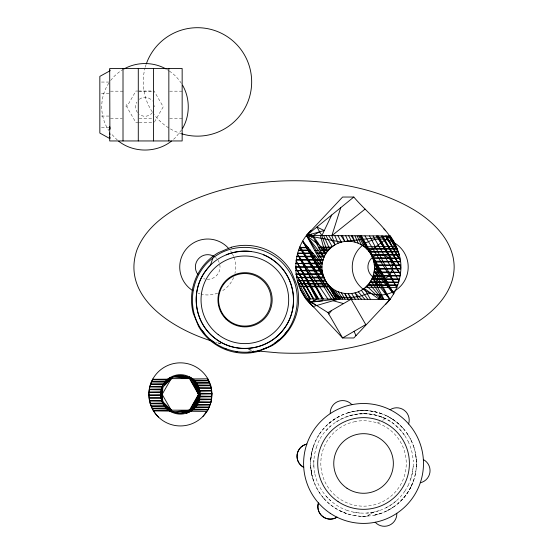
<?xml version="1.0" encoding="UTF-8"?>
<svg xmlns="http://www.w3.org/2000/svg" width="554" height="554" viewBox="0 0 554 554"><rect width="100%" height="100%" fill="white"/><g stroke="black" fill="none" stroke-linecap="round" stroke-linejoin="round"><path stroke-width="0.42" stroke-dasharray="2.77 2.08" d="M314.707 473.13C313.079 464.571 313.668 455.665 316.389 447.39M313.862 466.669L313.862 460.152M413.208 466.738L413.194 460.201M415.445 473.802C417.12 464.695 416.56 455.236 413.651 446.434M416.352 466.939L416.338 459.993L415.438 453.124M126.077 106.818L126.236 104.346M310.718 459.945C311.376 450.707 314.457 441.725 319.526 433.976M313.405 446.379C309.783 457.369 309.748 469.439 313.398 480.429L311.59 473.705M310.718 459.952L311.611 453.054M408.166 485.491L410.646 479.445L412.335 473.164L413.187 466.703L412.349 473.192M410.646 479.445L412.328 473.158M415.424 473.781C413.09 485.117 407.072 495.581 398.409 503.261M316.41 447.417C326.168 414.697 371.596 402.571 396.38 426.047M410.992 486.89L413.637 480.491M154.524 121.873L163.222 106.818L154.109 91.043L139.206 91.043M404.905 491.128L408.146 485.463M410.978 486.869C406.837 495.151 400.521 502.222 392.911 507.471M108.833 83.135C99.381 97.026 99.381 116.603 108.833 130.502M181.629 129.823L175.646 137.454L171.38 141.187M319.533 433.99C326.022 424.412 335.592 417.037 346.555 413.305M404.884 491.093C396.435 503.815 381.969 512.104 366.741 513.094M110.627 80.441L114.366 76.175L118.625 72.442L123.341 69.292M326.126 430.59L330.717 425.971M328.661 423.63L334.152 419.399L340.163 415.957M396.311 500.864L391.145 504.819L385.508 508.08M379.49 510.566L373.195 512.242L366.949 516.238L360.024 516.245L353.161 515.338M373.195 512.242L366.935 516.231L360.017 516.231M335.897 422.03L341.534 418.769A49.798 49.791 -68.4 0 1 385.584 418.817L382.572 420.341M386.9 510.906L392.89 507.443L386.907 510.926L380.515 513.579L373.805 515.331A52.935 52.935 0 0 0 404.815 430.306A52.935 52.935 0 0 0 315.074 442.064A52.935 52.935 0 0 0 366.949 516.231L373.818 515.359M377.295 422.993L379.559 421.857M373.798 515.338L380.508 513.579M360.1 410.604L353.223 411.49L346.534 413.284L353.244 411.525L360.114 410.625L367.032 410.632L360.093 410.597L367.039 410.632M373.216 512.277C364.657 513.863 355.758 513.26 347.49 510.546M101.486 82.054L108.875 82.054M138.382 91.043L135.896 91.043L126.79 106.818L135.896 122.593L138.382 122.593M110.53 91.175L123.009 91.175M139.137 91.175L153.569 91.175M169.676 91.175L182.155 91.175M101.486 93.391L108.875 93.391M101.486 116.063L108.875 116.063M110.53 118.279L122.178 118.279M139.137 118.279L153.569 118.279M169.676 118.279L182.155 118.279M139.206 122.593L154.109 122.593M101.486 127.399L108.875 127.399M353.784 512.242L360.245 513.115M248.31 349.671L253.358 350.419M248.975 349.768L252.347 350.294M323.695 498.288C331.375 506.952 341.825 513.011 353.168 515.352M220.797 343.709L216.171 342.379M218.151 342.974L220.624 343.667M215.686 342.24L217.327 342.746M380.563 413.305L386.983 415.992M379.566 416.317L385.577 418.81M347.503 510.573C330.96 504.964 318.038 490.262 314.693 473.102M340.08 510.885L346.479 513.551M166.671 69.292L168.686 70.642M169.365 71.092C174.815 74.617 179.171 79.638 182.529 85.15M392.952 419.426L398.464 423.678L403.354 428.567L398.437 423.637L392.952 419.42M117.413 140.12L110.627 133.195M396.359 426.012L400.978 430.652L404.939 435.818A49.784 49.784 0 0 0 347.566 416.303M326.071 496.218L330.69 500.851M403.34 428.547L407.571 434.073M323.716 498.33L319.485 492.79L316.022 486.793L313.384 480.394M407.55 434.038L411.02 440.063M404.926 435.79L408.194 441.462M411.006 440.035L413.665 446.462M408.173 441.427L410.68 447.48L412.363 453.768L413.208 460.222M181.816 133.839A54.216 54.216 0 0 1 154.178 114.595M152.239 111.853A54.216 54.216 0 0 1 145.072 67.886M145.293 67.089A54.216 54.216 0 0 1 146.034 64.7M233.899 257.167A27.97 27.97 0 0 1 234.938 273.399M233.636 277.499A27.97 27.97 0 0 1 220.963 291.633M217.708 293.121A27.97 27.97 0 0 1 201.483 294.271M200.098 293.918A27.97 27.97 0 0 1 198.048 293.253M230.547 250.851A27.97 27.97 0 0 1 231.343 252.042M232.424 253.898A27.97 27.97 0 0 1 233.636 256.502M219.806 264.667A12.32 12.32 0 0 1 205.956 279.195M205.188 279.064A12.32 12.32 0 0 1 203.678 278.641M215.478 257.437A12.32 12.32 0 0 1 216.628 258.496M218.075 260.338A12.32 12.32 0 0 1 219.149 262.416M152.516 112.58A9.466 9.466 0 0 1 139.241 114.325M137.496 112.58A9.466 9.466 0 0 1 136.81 102.081M139.241 99.305A9.466 9.466 0 0 1 152.516 101.057M154.386 105.579A9.466 9.466 0 0 1 154.469 106.818M319.859 492.589L319.506 492.831L319.859 492.589M355.225 421.539L349.83 422.979A42.727 42.727 0 0 0 333.972 494.3A42.727 42.727 0 0 0 404.552 475.436A42.727 42.727 0 0 0 355.225 421.539M366.817 413.776L360.294 413.748L366.81 413.762M373.895 411.532L367.011 410.604L373.902 411.539L380.577 413.332L373.881 411.511M392.973 419.454L386.962 415.957L392.973 419.454M311.611 473.739L310.697 466.856L311.611 473.739"/><path stroke-width="0.83" d="M198.63 389.504L198.63 399.302L195.361 405.923L189.807 410.798L182.813 413.173L177.869 413.173L173.097 411.892L163.949 403.866L162.855 401.643L162.128 394.4L162.059 389.504L162.855 387.156L173.097 376.914L177.869 375.633L182.813 375.633L189.807 378.008L195.361 382.876L198.63 389.504L199.274 394.4L198.63 399.302L199.108 391.934L199.108 396.872M109.72 126.866L109.699 140.951L182.155 140.951L182.155 68.495L109.699 68.495L109.886 129.276L109.727 126.776M162.059 389.504L161.574 396.872L162.059 399.302L162.855 387.156M313.612 306.951C290.871 288.26 289.846 250.547 311.029 230.319M364.331 246.772L396.269 246.475L393.749 241.212L390.348 236.122L344.782 241.461C334.464 242.742 325.454 250.643 322.837 260.705C318.418 275.137 330.364 287.325 336.264 299.105M360.848 235.9C365.938 247.042 376.194 257.707 374.255 270.934C373.327 277.762 369.656 284.126 364.2 288.343C353.244 297.124 335.682 294.811 327.366 283.496M385.39 304.686C393.472 296.508 398.755 285.746 400.341 274.368C405.86 240.484 372.773 219.585 353.819 197.037L342.601 197.037L306.494 235.492L322.165 264.071M197.833 401.643L198.561 394.4L197.833 387.156M335.932 299.908L335.489 299.181L334.408 299.091L317.414 298.966L297.63 263.538L321.223 262.949M207.452 378.202L210.721 385.757L211.919 393.908L210.97 402.086A31.543 31.543 0 0 1 158.416 417.037C148.465 407.273 146.104 391.262 152.821 379.04M109.699 71.092L109.886 70.026L109.699 70.96L99.838 76.383L99.838 133.071L109.699 138.493M196.739 403.866L198.561 394.4L196.739 384.94M309.908 236.143L310.053 235.519M195.361 405.923L198.561 394.4L195.361 382.876M309.354 236.039L309.776 234.584L312.373 235.533L323.578 256.994M328.626 235.658L335.073 244.75L331.86 235.685L340.731 207.674M212.847 258.088C190.188 274.729 185.562 309.873 203.138 331.811C219.779 354.47 254.93 359.096 276.868 341.52C299.527 324.879 304.153 289.728 286.577 267.79C269.937 245.131 234.785 240.505 212.847 258.088L210.409 265.352A48.724 48.724 0 0 0 215.201 338.452C235.526 354.747 268.094 350.453 283.51 329.464C299.797 309.132 295.511 276.571 274.521 261.149C254.189 244.861 221.621 249.148 206.206 270.144C189.918 290.469 194.205 323.037 215.201 338.452A48.724 48.724 0 0 0 287.055 324.166A48.724 48.724 0 0 0 263.503 254.792M193.727 407.786L198.561 394.4L193.727 381.014M191.864 409.42L198.561 394.4L191.864 379.386M353.819 197.037L306.494 235.492L327.366 251.509L321.853 235.609L331.742 214.973M182.529 128.48C190.167 115.336 190.167 98.293 182.529 85.15M187.584 376.914L189.447 378.624L171.234 378.624L162.128 394.4L171.234 410.175L189.447 410.175L198.561 394.4L189.807 378.008L189.447 378.624L198.561 394.4L189.807 410.798L189.447 410.175L173.097 411.892M171.234 410.175L166.955 407.786L165.327 405.923L171.234 410.175L170.881 410.798L168.818 409.42L171.234 410.175L162.855 401.643M165.327 382.876L163.949 384.94L171.234 378.624L170.881 378.008L168.818 379.386L165.327 382.876L171.234 378.624L168.818 379.386M311.583 236.052L311.937 235.533M311.729 236.489L312.373 235.533M312.435 236.62L312.719 236.198M186.386 413.166C202.639 408.672 204.696 383.991 189.413 376.865M380.667 295.414L381.387 294.43M203.027 416.352L207.937 409.738L210.97 402.086A31.543 31.543 0 0 0 171.747 364.047A31.543 31.543 0 0 0 158.416 417.037M399.164 254.729L370.958 254.369L369.047 251.509L398.215 251.585M328.785 314.035L331.638 310.469M361.464 235.907L393.749 293.793L374.255 270.934L389.926 299.513L353.819 337.968L342.601 337.968L306.071 298.876L300.185 288.752L306.362 298.883M379.919 296.549L380.84 295.677M187.584 411.892L189.447 410.175L175.445 412.688M327.248 251.17L328.882 249.785L319.949 249.889M377.648 287.346L376.014 282.007C381.367 271.259 375.051 260.401 369.497 251.253L390.348 236.122L398.998 253.891L388.652 236.115M169.718 377.807C157.225 385.314 158.195 405.632 171.345 411.913M331.86 235.685L365.079 209.093M309.506 235.512L311.23 234.183M307.934 300.046L309.575 298.904L297.851 277.36M379.123 297.657L380.224 296.916M329.561 248.767L330.662 248.026L318.903 247.908M171.38 141.187C156.353 152.994 133.659 152.994 118.625 141.187M185.244 412.688L189.447 410.175L180.341 413.332M332.151 246.537L334.173 245.353M318.765 298.973L296.078 260.636L316.625 298.959L309.956 302.809L309.575 298.904M316.625 298.959L306.071 298.876L327.954 312.594L351.118 299.222L348.21 293.772L352.233 299.229M166.955 381.014L171.234 378.624M124.068 68.931C136.817 61.757 153.195 61.757 165.944 68.931M170.881 378.008L173.097 376.914L189.447 378.624L185.244 376.118M378.41 298.758L379.656 298.163M322.837 260.705L306.494 235.492L390.21 235.976M313.197 306.507L338.632 299.125L327.982 284.188M323.938 257.451L306.494 235.492L319.353 231.925M340.98 242.05L341.333 241.98M317.414 298.966L311.355 302.193L336.112 299.105L389.926 299.513L373.583 274.299M312.581 301.487L322.56 300.794M341.119 235.755L344.782 241.461C353.916 240.228 363.459 244.182 369.047 251.509M371.353 293.585L367.267 293.758L358.874 296.612L350.876 297.387L343.986 297.311M296.245 259.805L300.628 259.743M298.931 256.654L300.78 259.736L318.266 259.487M319.637 259.466L323.273 259.411M372.904 258.697L399.877 258.309M295.898 263.337L297.512 263.309M321.549 262.949L322.393 262.935M373.874 262.16L397.294 261.807L399.406 265.089M397.523 261.8L400.417 261.758M295.663 266.917L299.409 266.862M299.756 266.855L322.006 266.509M374.359 265.705L400.646 265.304M295.822 270.49L322.109 270.089M374.359 269.286L396.976 268.946M378.306 236.032L397.225 268.939L400.701 268.884M296.051 273.995L299.202 273.946M297.394 270.684L299.347 273.946L322.698 273.6M373.874 272.845L400.466 272.45M149.497 389.192L161.539 389.019M149.171 392.01L160.979 391.83M199.675 391.249L211.503 391.069M148.839 394.877L160.736 394.69M200.022 394.088L211.919 393.908M149.255 397.73L161.089 397.55M199.779 396.955L211.586 396.775M199.205 399.801L211.261 399.621M296.923 256.384L315.413 256.135M317.795 256.1L322.816 256.038M323.19 256.031L324.651 256.01M399.219 255.006L371.457 255.38L372.877 257.686M296.674 277.381L323.751 277M372.904 276.308L400.03 275.927M297.311 280.587L325.26 280.227L311.812 256.834M371.457 279.632L399.365 279.271M149.878 386.47L162.516 386.297M150.134 403.25L162.862 403.07M198.207 402.578L210.845 402.398M151.249 405.826L164.303 405.653M196.642 405.237L209.793 405.064M297.671 253.136L312.698 252.949M316.043 252.915L320.295 252.859M321.507 252.846L326.521 252.783M369.546 252.257L398.326 251.897M298.253 283.572L327.199 283.239M150.903 383.88L163.991 383.721M196.615 383.32L209.599 383.16M149.67 400.535L161.602 400.397M152.288 408.222L166.338 408.063M298.703 250.117L310.171 249.993M367.17 249.369L397.356 249.044M369.573 282.713L398.561 282.401M299.174 286.286L329.166 285.989M367.205 285.601L397.578 285.296M151.851 381.484L165.646 381.332M194.648 380.993L208.602 380.847M153.236 410.41L168.956 410.251M192.169 410.015L207.847 409.863M297.796 263.538L322.04 263.912L307.879 247.299L299.631 247.382L331.465 299.07M318.529 247.202L331.742 247.077M152.717 379.303L168.118 379.158M192.39 378.929L207.708 378.791M199.156 388.382L211.095 388.299M197.951 385.819L210.721 385.757M194.973 407.647L208.803 407.571M299.513 247.714L308.301 247.804M366.166 248.386L397.239 248.704M368.029 284.652L397.689 284.964M299.285 286.619L330.579 286.91M365.467 287.235L396.837 287.526L369.56 235.969M152.523 379.795L167.19 379.94M193.99 380.21L208.387 380.356M153.576 410.916L170.133 411.075M190.431 411.262L206.697 411.414M298.592 250.429L310.662 250.567M314.783 250.616L318.543 250.657M320.364 250.685L328.016 250.768M298.357 283.877L327.767 284.188M151.657 381.983L165.092 382.135M195.943 382.523L209.384 382.669M193.152 409.184L208.096 409.351M297.581 253.413L313.259 253.614M316.452 253.656L320.974 253.718M321.978 253.725L325.856 253.78M296.722 277.609L297.872 277.623M298.004 277.63L324.152 277.983M371.949 278.627L399.42 278.994M297.366 280.857L325.842 281.203L336.112 299.105M370.211 281.751L398.665 282.104M150.702 384.379L163.416 384.545M197.556 384.988L210.458 385.155M150.356 403.748L163.264 403.928M197.238 404.385L209.994 404.559M151.471 406.338L165.03 406.511M195.5 406.885L209.003 407.051M296.875 256.62L316.057 256.89M318.245 256.924L324.159 257.008M399.829 258.067L372.558 257.686L376.485 264.293M296.203 260.006L300.808 260.075L302.782 263.233M300.967 260.075L318.993 260.338M320.129 260.359L322.94 260.401M373.673 261.149L400.404 261.55M295.891 263.51L297.63 263.538M374.296 264.708L400.632 265.11M295.656 267.083L299.562 267.139M299.929 267.146L321.943 267.485L302.671 241.212L323.938 277.554M374.428 268.288L396.782 268.635M400.715 268.697L397.052 268.642L377.648 236.032M295.836 270.664L322.193 271.058M374.075 271.841L400.48 272.243M296.065 274.188L299.368 274.237L301.293 277.312M299.52 274.237L322.927 274.576M373.244 275.303L400.078 275.691M149.753 386.955L162.218 387.128M198.81 387.641L211.026 387.814M149.442 389.677L161.242 389.85M199.523 390.418L211.434 390.591M149.116 392.481L160.909 392.661M200.042 393.264L211.857 393.444M148.908 395.341L160.722 395.521M199.849 396.124L211.642 396.304M149.331 398.208L161.235 398.388M199.509 398.963L211.316 399.143M149.746 401.027L161.983 401.2M198.512 401.733L210.991 401.913M152.509 408.741L167.121 408.984A19.715 19.715 0 0 0 199.648 398.575A19.715 19.715 0 0 0 174.371 375.612A19.715 19.715 0 0 0 167.121 408.984M257.603 350.98L278.267 352.843A296.868 296.868 0 0 0 309.672 352.843C345.35 350.744 381.498 343.023 412.661 324.928C433.463 312.705 453.934 292.741 454.162 267C453.934 241.253 433.463 221.288 412.661 209.073C381.498 190.971 345.35 183.249 309.672 181.158A296.868 296.868 0 0 0 278.267 181.158C246.703 182.952 215.007 189.329 186.386 203.089C165.833 213.269 145.418 228.054 136.852 250.173C120.585 298.239 175.48 330.44 213.892 341.679M175.445 376.118L189.447 378.624L182.813 375.633M306.494 235.492L341.409 242.126L337.933 235.727M341.479 297.055L344.131 297.567M177.869 375.633L189.447 378.624L180.341 375.474M389.649 236.205L397.114 248.331M333.093 300.732L343.542 303.592M339.325 296.605L341.7 297.394M308.46 301.438L309.887 302.117M310.586 302.442L315.33 304.686M337.504 295.926L339.588 297.006M379.331 299.43L364.2 288.343L370.453 299.368M315.198 240.893L317.975 242.971M337.788 296.342L334.865 293.897L336.832 299.112M383.86 228.975L384.421 229.488M366.783 286.079L381.027 299.444M361.658 299.298L355.01 292.879L358.486 299.278M385.03 230.145L385.612 230.769M358.265 291.771L364.816 299.326M322.837 274.299L302.671 241.212L307.879 247.299M369.047 283.496L382.336 299.458M389.926 299.513L372.475 277.554L384.047 299.465M374.476 267.499L393.749 293.793L376.637 264.743M329.637 286.079L338.944 299.125M361.346 290.254L367.794 299.347M332.22 288.343L339.734 299.132M299.839 247.714L334.18 299.091M327.906 299.042L297.415 253.891L322.172 299.001M335.073 290.254L341.022 299.146M396.837 287.526L364.947 235.935M374.255 264.071L393.749 293.793L373.583 260.705M370.958 280.636L383.326 299.465M302.671 241.212L322.165 270.934M299.963 246.696L334.408 299.091M408.603 423.914L408.637 423.962A12.444 12.444 0 0 0 390.092 409.718M351.887 404.662L351.852 404.614A12.444 12.444 0 0 0 330.239 413.547L330.274 413.596M396.782 513.274L396.816 513.323A12.444 12.444 0 0 1 375.169 522.207L375.203 522.263M397.294 261.807L381.477 236.059M423.332 459.529L423.36 459.578A12.444 12.444 0 0 1 420.299 482.763L420.264 482.714M351.638 293.544L355.301 299.25M338.155 291.771L342.808 299.16M376.519 236.018L400.341 274.368M377.052 236.025L394.767 265.394M385.48 236.087L398.894 258.053L386.048 236.094M348.196 299.195L344.782 293.544L347.732 299.195M382.108 236.059L397.225 261.502M296.078 274.368L310.607 298.911M375.418 262.132L384.975 278.8M351.354 235.831L355.01 242.126L352.448 235.838M341.409 292.879L345.066 299.174M321.853 235.609L316.902 227.036L324.27 230.568L319.637 231.766L313.093 235.54L325.461 254.369L320.406 235.595M351.118 299.222L365.765 324.589L342.601 337.968L327.954 312.594M310.455 234.778L312.082 237.604L311.251 235.007M299.347 273.946L313.779 298.938M297.415 281.113L307.699 298.89M382.766 236.066L400.791 267.499M373.071 235.997L398.998 281.113M300.78 259.736L323.342 299.008M318.114 298.973L299.7 267.146L301.341 270.4M369.497 251.253L362.967 239.328M310.129 298.911L299.742 280.559M313.509 298.938L303.377 280.933M325.967 235.637L332.22 246.662M322.795 299.008L303.01 263.621M386.623 236.094L400.341 260.636M389.088 236.115L396.186 249.058M295.628 267.499L313.072 298.931M397.225 268.939L399.012 272.222M360.571 235.9L368.819 251.246M359.865 235.893L366.783 248.926M348.688 235.81L351.638 241.461M358.687 235.886L364.2 246.662M357.046 235.872L361.346 244.75M345.717 235.789L348.21 241.232M354.948 235.859L358.265 243.234M334.803 235.706L338.155 243.234M323.702 235.623L329.637 248.926M354.096 331.327L355.952 335.689M342.566 235.762L344.782 241.461M109.886 134.781L109.706 133.05M168.845 68.495L168.845 140.951M153.569 68.495L153.569 140.951M138.285 68.495L138.285 140.951M123.009 68.495L123.009 140.951M254.272 351.555A52.602 52.588 75 0 1 252.576 351.832M250.013 352.15A52.602 52.588 75 0 1 248.296 352.289M237.14 351.832A52.602 52.588 75 0 1 235.443 351.548M226.33 349.027A52.602 52.588 75 0 1 224.73 348.397M214.924 343.051A52.602 52.588 75 0 1 212.84 341.527M212.161 341.001A52.602 52.588 75 0 1 210.832 339.907M204.751 333.827A52.602 52.588 75 0 1 202.113 330.44M287.609 330.44A52.602 52.588 75 0 1 284.964 333.827M279.535 339.346A52.602 52.588 75 0 1 274.791 343.051M266.564 347.711A52.602 52.588 75 0 1 261.765 349.609M226.212 254.792A48.724 48.724 0 0 1 251.218 251.495M146.304 63.911A54.216 54.216 0 0 1 214.661 30.505A54.216 54.216 0 0 1 249.12 98.342A54.216 54.216 0 0 1 181.816 133.839M192.903 290.732A27.97 27.97 0 0 1 186.407 248.864A27.97 27.97 0 0 1 228.774 248.594M198.02 274.618A12.32 12.32 0 0 1 214.204 256.53M231.357 247.229L218.421 252.652A54.334 54.334 0 0 0 193.277 313.37L198.581 326.361A53.156 53.156 0 0 0 258.76 351.291L271.695 345.855A54.334 54.334 0 0 0 296.847 285.137L291.543 272.152A53.156 53.156 0 0 0 231.357 247.222M336.998 517.207L336.964 517.159A12.444 12.444 0 0 1 318.418 502.907L318.453 502.956A12.444 12.444 0 0 0 336.998 517.207M306.791 444.156L306.764 444.107A12.444 12.444 0 0 0 303.696 467.292L303.724 467.347A12.444 12.444 0 0 1 306.791 444.156M109.886 138.251L109.699 137.039L109.886 138.251M225.893 318.959A27.111 27.111 0 0 0 271.245 306.805A27.111 27.111 0 0 0 238.047 273.6A27.111 27.111 0 0 0 225.893 318.959M218.186 334.568A43.821 43.821 0 0 0 288.302 305.524A43.821 43.821 0 0 0 228.089 259.32A43.821 43.821 0 0 0 218.186 334.568M228.864 320.641A26.267 26.267 0 0 0 270.899 303.232A26.267 26.267 0 0 0 234.806 275.532A26.267 26.267 0 0 0 228.864 320.641M363.258 289.236A27.97 27.97 0 0 0 407.966 270.574A27.97 27.97 0 0 0 369.449 241.184A27.97 27.97 0 0 0 363.258 289.236M374.061 277.672A12.32 12.32 0 0 0 392.551 267A12.32 12.32 0 0 0 374.061 256.329A12.32 12.32 0 0 0 374.061 277.672M330.212 513.281A59.943 59.943 0 0 0 423.36 467.417A59.943 59.943 0 0 0 337.067 409.683A59.943 59.943 0 0 0 330.212 513.281M338.065 501.592A45.85 45.85 0 0 0 409.309 466.51A45.85 45.85 0 0 0 343.307 422.349A45.85 45.85 0 0 0 338.065 501.592M346.984 488.247A29.798 29.798 0 0 0 393.292 465.45A29.798 29.798 0 0 0 350.398 436.746A29.798 29.798 0 0 0 346.984 488.247"/></g></svg>
